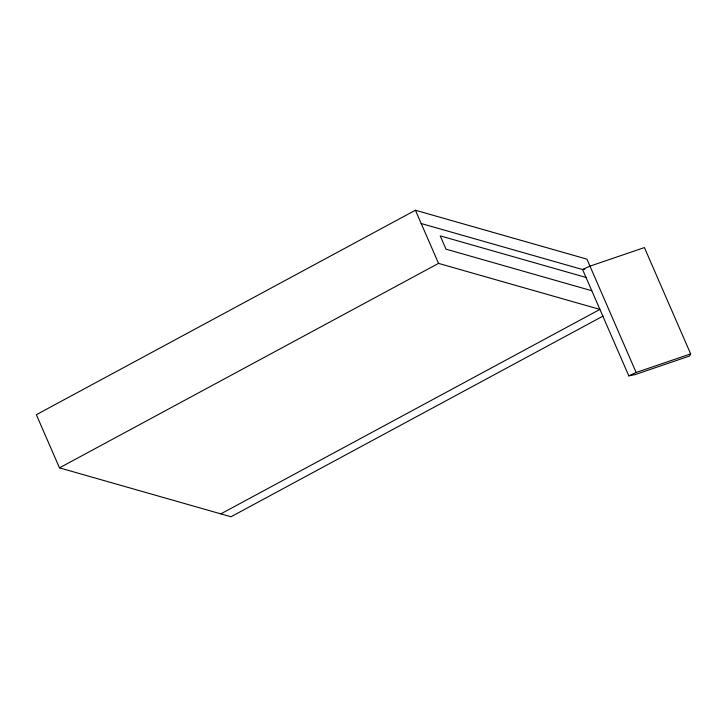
<?xml version="1.0" encoding="UTF-8"?>
<svg xmlns="http://www.w3.org/2000/svg" width="727" height="727" viewBox="0 0 727 727"><rect width="100%" height="100%" fill="white"/><g stroke="black" fill="none" stroke-linecap="round" stroke-linejoin="round"><path stroke-width="1.09" d="M584.672 269.117L582.572 269.535L589.906 266.164L644.422 247.571L690.65 353.895L689.623 355.994L635.107 374.587L628.8 375.859L582.572 269.535L421.197 223.525M690.65 353.895L636.134 372.488L586.934 259.139L415.417 210.23L36.35 414.699L59.469 467.861L230.977 516.77L603.065 316.063M59.469 467.861L438.535 263.392L599.911 309.411L220.844 513.88M628.8 375.859L636.134 372.488M586.007 277.441L440.226 235.866L446.005 249.161L591.787 290.736M415.417 210.23L438.535 263.392"/></g></svg>
